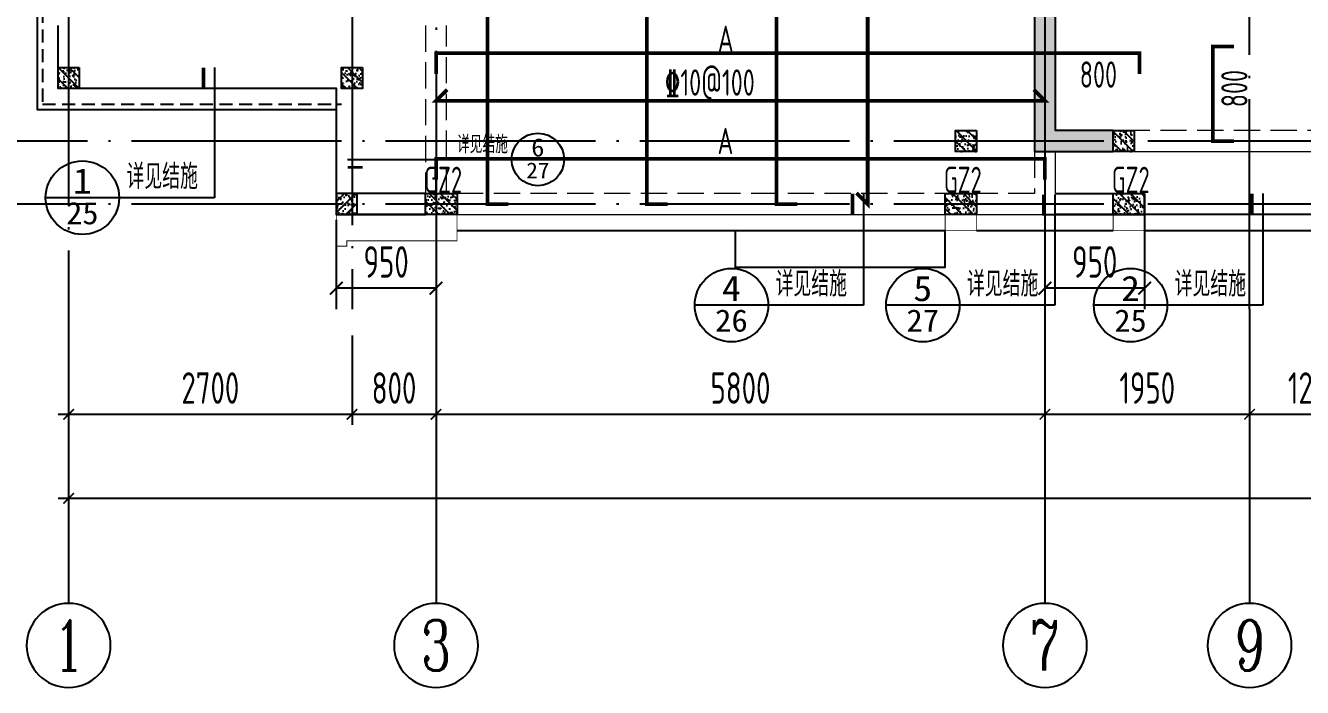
# Model space of a CAD drawing. Extents: x -461650 to 361314, y 245336 to 769729.
# Drawn here: x -12934 to -770, y 634095 to 640395 of the extents above; entities that cross this region are included whole.
import ezdxf
from ezdxf.enums import TextEntityAlignment as Align

# ---------------------------------------------------------------- set-up
doc = ezdxf.new("R2010")
doc.units = 0
doc.header["$LTSCALE"] = 1000
for name, pattern in [('DASH', [0.35, 0.25, -0.1]), ('DOTE', [2.42, 2, -0.2, 0.02, -0.2]), ('HIDDEN', [0.375, 0.25, -0.125])]:
    doc.linetypes.add(name, pattern=pattern)
doc.layers.get('0').update_dxf_attribs({"linetype": 'CONTINUOUS'})
doc.layers.get('DEFPOINTS').update_dxf_attribs({"linetype": 'CONTINUOUS'})
for name, color, linetype in [('A-AXIS', 1, 'CONTINUOUS'), ('A-DOTE', 10, 'DOTE'), ('AXIS_NUM', 7, 'CONTINUOUS'), ('BEAM_CON', 4, 'CONTINUOUS'), ('DIM_IDEN', 67, 'CONTINUOUS'), ('PUB_TEXT', 2, 'CONTINUOUS'), ('ROOF', 183, 'CONTINUOUS'), ('S-B板边线', 2, 'CONTINUOUS'), ('S-B板配筋', 6, 'CONTINUOUS'), ('S-B板配筋号', 7, 'CONTINUOUS'), ('S-L主梁线', 4, 'DASH'), ('S-Q墙填充', 252, 'CONTINUOUS'), ('S-Q墙实线', 6, 'CONTINUOUS'), ('S-Q墙标注', 3, 'CONTINUOUS'), ('S-Y一般标注', 3, 'CONTINUOUS'), ('S-构造柱', 212, 'CONTINUOUS'), ('S-构造柱编号', 130, 'CONTINUOUS'), ('水平筋标注', 7, 'CONTINUOUS'), ('看线', 251, 'CONTINUOUS')]:
    doc.layers.add(name, color=color, linetype=linetype)
doc.layers.add('配箍校核', color=34, linetype='CONTINUOUS', plot=False)
doc.styles.add('_TCH_AXIS', font='COMPLEX', dxfattribs={"bigfont": 'GBCBIG'})
doc.styles.add('_TCH_LABEL', font='simhei.ttf')
doc.styles.add('TSSD_Axis', font='complex.shx', dxfattribs={"width": 0.7, "bigfont": 'hztxt.shx'})
doc.styles.add('TSSD_DIMENSION', font='Tssdeng.shx', dxfattribs={"width": 0.7, "bigfont": 'tssdchn.shx'})
doc.styles.add('TSSD_REIN', font='tssdeng.shx', dxfattribs={"width": 0.7, "height": 300, "bigfont": 'tssdchn.shx'})
doc.styles.add('结构文字', font='zstxt.shx', dxfattribs={"width": 0.7, "bigfont": 'zshz.shx'})
doc.dimstyles.new('STRUCK', dxfattribs={"dimtxt": 400, "dimasz": 121, "dimexe": 200, "dimexo": 150, "dimgap": 115, "dimtad": 1, "dimdec": 0, "dimdsep": 46, "dimtxsty": '结构文字', "dimblk": 'ARCHTICK', "dimcen": 400, "dimclrd": 3, "dimclre": 3, "dimclrt": 7, "dimadec": 0, "dimazin": 0, "dimtfac": 1, "dimtdec": 0, "dimtix": 1, "dimtmove": 2, "dimatfit": 3, "dimldrblk": '_DIMX', "dimfxl": 0, "dimtolj": 1, "dimtzin": 0, "dimarcsym": 0})
doc.dimstyles.new('TSSD_100_100', dxfattribs={"dimtxt": 300, "dimasz": 100, "dimexe": 100, "dimexo": 250, "dimgap": 100, "dimtad": 1, "dimdec": 0, "dimzin": 0, "dimdsep": 46, "dimtxsty": 'TSSD_DIMENSION', "dimblk": 'ARCHTICK', "dimcen": 0, "dimdle": 100, "dimclrt": 7, "dimadec": 0, "dimazin": 0, "dimtfac": 1, "dimtdec": 0, "dimtix": 1, "dimtmove": 2, "dimatfit": 3, "dimldrblk": 'ARCHTICK', "dimfxl": 0, "dimtolj": 1, "dimtzin": 0, "dimarcsym": 0})

# ---------------------------------------------------------------- blocks, each defined once
blk = doc.blocks.new('ts_axno')
at = {"color": 0, "linetype": 'ByBlock', "lineweight": -2}
blk.add_circle((0, 0), 0.5, dxfattribs=at)
at = {"color": 0, "linetype": 'ByBlock', "lineweight": -2, "style": 'TSSD_Axis', "width": 0.7}
blk.add_attdef('A', text='', height=0.6, dxfattribs=at).set_placement((0, 0), align=Align.MIDDLE_CENTER)
blk = doc.blocks.new('_ArchTick')
at = {"color": 0, "linetype": 'ByBlock', "const_width": 0.15}
blk.add_lwpolyline([(-0.5, -0.5), (0.5, 0.5)], dxfattribs=at)
blk = doc.blocks.new('*D1660')
at = {"layer": 'DEFPOINTS', "color": 0}
for p in [(7300, 3600), (8100, 3600), (8100, 2600)]:
    blk.add_point(p, dxfattribs=at)
at = {"layer": 'S-Y一般标注', "color": 0, "lineweight": -2}
for p, q in [((7300, 3350), (7300, 2500)), ((8100, 3350), (8100, 2500)), ((7200, 2600), (8200, 2600))]:
    blk.add_line(p, q, dxfattribs=at)
at = {"layer": 'S-Y一般标注', "color": 0, "lineweight": -2, "xscale": 100, "yscale": 100, "zscale": 100, "rotation": 180}
blk.add_blockref('_ArchTick', (7300, 2600), dxfattribs=at)
at = {"layer": 'S-Y一般标注', "color": 0, "lineweight": -2, "xscale": 100, "yscale": 100, "zscale": 100}
blk.add_blockref('_ArchTick', (8100, 2600), dxfattribs=at)
at = {"layer": 'S-Y一般标注', "color": 7, "insert": (7700, 2850), "char_height": 300, "attachment_point": 5, "style": 'TSSD_DIMENSION'}
blk.add_mtext('\\A1;800', dxfattribs=at)
blk = doc.blocks.new('*D1661')
at = {"layer": 'DEFPOINTS', "color": 0}
for p in [(8100, 3600), (13900, 3600), (13900, 2600)]:
    blk.add_point(p, dxfattribs=at)
at = {"layer": 'S-Y一般标注', "color": 0, "lineweight": -2}
for p, q in [((8100, 3350), (8100, 2500)), ((13900, 3350), (13900, 2500)), ((8000, 2600), (14000, 2600))]:
    blk.add_line(p, q, dxfattribs=at)
at = {"layer": 'S-Y一般标注', "color": 0, "lineweight": -2, "xscale": 100, "yscale": 100, "zscale": 100, "rotation": 180}
blk.add_blockref('_ArchTick', (8100, 2600), dxfattribs=at)
at = {"layer": 'S-Y一般标注', "color": 0, "lineweight": -2, "xscale": 100, "yscale": 100, "zscale": 100}
blk.add_blockref('_ArchTick', (13900, 2600), dxfattribs=at)
at = {"layer": 'S-Y一般标注', "color": 7, "insert": (11000, 2850), "char_height": 300, "attachment_point": 5, "style": 'TSSD_DIMENSION'}
blk.add_mtext('\\A1;5800', dxfattribs=at)
blk = doc.blocks.new('*D1672')
at = {"layer": 'DEFPOINTS', "color": 0}
for p in [(4600, 3600), (54600, 3600), (54600, 1800)]:
    blk.add_point(p, dxfattribs=at)
at = {"layer": 'S-Y一般标注', "color": 0, "lineweight": -2}
for p, q in [((4600, 3350), (4600, 1700)), ((54600, 3350), (54600, 1700)), ((4500, 1800), (54700, 1800))]:
    blk.add_line(p, q, dxfattribs=at)
at = {"layer": 'S-Y一般标注', "color": 0, "lineweight": -2, "xscale": 100, "yscale": 100, "zscale": 100, "rotation": 180}
blk.add_blockref('_ArchTick', (4600, 1800), dxfattribs=at)
at = {"layer": 'S-Y一般标注', "color": 0, "lineweight": -2, "xscale": 100, "yscale": 100, "zscale": 100}
blk.add_blockref('_ArchTick', (54600, 1800), dxfattribs=at)
at = {"layer": 'S-Y一般标注', "color": 7, "insert": (29600, 2050), "char_height": 300, "attachment_point": 5, "style": 'TSSD_DIMENSION'}
blk.add_mtext('\\A1;50000', dxfattribs=at)
blk = doc.blocks.new('*D1673')
at = {"layer": 'DEFPOINTS', "color": 0}
for p in [(15850, 3600), (17100, 3600), (17100, 2600)]:
    blk.add_point(p, dxfattribs=at)
at = {"layer": 'S-Y一般标注', "color": 0, "lineweight": -2}
for p, q in [((15850, 3350), (15850, 2500)), ((17100, 3350), (17100, 2500)), ((15750, 2600), (17200, 2600))]:
    blk.add_line(p, q, dxfattribs=at)
at = {"layer": 'S-Y一般标注', "color": 0, "lineweight": -2, "xscale": 100, "yscale": 100, "zscale": 100, "rotation": 180}
blk.add_blockref('_ArchTick', (15850, 2600), dxfattribs=at)
at = {"layer": 'S-Y一般标注', "color": 0, "lineweight": -2, "xscale": 100, "yscale": 100, "zscale": 100}
blk.add_blockref('_ArchTick', (17100, 2600), dxfattribs=at)
at = {"layer": 'S-Y一般标注', "color": 7, "insert": (16475, 2850), "char_height": 300, "attachment_point": 5, "style": 'TSSD_DIMENSION'}
blk.add_mtext('\\A1;1250', dxfattribs=at)
blk = doc.blocks.new('*D1674')
at = {"layer": 'DEFPOINTS', "color": 0}
for p in [(4600, 3600), (7300, 3600), (7300, 2600)]:
    blk.add_point(p, dxfattribs=at)
at = {"layer": 'S-Y一般标注', "color": 0, "lineweight": -2}
for p, q in [((4600, 3350), (4600, 2500)), ((7300, 3350), (7300, 2500)), ((4500, 2600), (7400, 2600))]:
    blk.add_line(p, q, dxfattribs=at)
at = {"layer": 'S-Y一般标注', "color": 0, "lineweight": -2, "xscale": 100, "yscale": 100, "zscale": 100, "rotation": 180}
blk.add_blockref('_ArchTick', (4600, 2600), dxfattribs=at)
at = {"layer": 'S-Y一般标注', "color": 0, "lineweight": -2, "xscale": 100, "yscale": 100, "zscale": 100}
blk.add_blockref('_ArchTick', (7300, 2600), dxfattribs=at)
at = {"layer": 'S-Y一般标注', "color": 7, "insert": (5950, 2850), "char_height": 300, "attachment_point": 5, "style": 'TSSD_DIMENSION'}
blk.add_mtext('\\A1;2700', dxfattribs=at)
blk = doc.blocks.new('*D1693')
at = {"layer": 'DEFPOINTS', "color": 0}
for p in [(13900, 3600), (15850, 3600), (15850, 2600)]:
    blk.add_point(p, dxfattribs=at)
at = {"layer": 'S-Y一般标注', "color": 0, "lineweight": -2}
for p, q in [((13900, 3350), (13900, 2500)), ((15850, 3350), (15850, 2500)), ((13800, 2600), (15950, 2600))]:
    blk.add_line(p, q, dxfattribs=at)
at = {"layer": 'S-Y一般标注', "color": 0, "lineweight": -2, "xscale": 100, "yscale": 100, "zscale": 100, "rotation": 180}
blk.add_blockref('_ArchTick', (13900, 2600), dxfattribs=at)
at = {"layer": 'S-Y一般标注', "color": 0, "lineweight": -2, "xscale": 100, "yscale": 100, "zscale": 100}
blk.add_blockref('_ArchTick', (15850, 2600), dxfattribs=at)
at = {"layer": 'S-Y一般标注', "color": 7, "insert": (14875, 2850), "char_height": 300, "attachment_point": 5, "style": 'TSSD_DIMENSION'}
blk.add_mtext('\\A1;1950', dxfattribs=at)
blk = doc.blocks.new('20210729.03492876')
at = {"color": 30, "const_width": 8}
for points in [[(2850, 500), (2850, 200), (2950, 200), (2950, 250), (4000, 250), (4000, 500)], [(8650, 500), (8650, 350), (8950, 350), (8950, 500)], [(10250, 500), (10250, 350), (10550, 350), (10550, 500)]]:
    blk.add_lwpolyline(points, dxfattribs=at)
at = {"layer": '看线', "color": 201}
blk.add_lwpolyline([(10300, 13200), (10300, 11800), (8200, 11800), (8200, 11000), (1800, 11000), (1800, 10000), (0, 10000), (0, 1500), (2850, 1500)], dxfattribs=at)
at = {"layer": '看线', "color": 201, "linetype": 'HIDDEN', "ltscale": 0.5}
blk.add_lwpolyline([(10350, 13200), (10350, 11750), (8250, 11750), (8250, 10950), (1850, 10950), (1850, 9950), (50, 9950), (50, 1550), (2900, 1550)], dxfattribs=at)
at = {"layer": '看线', "color": 202, "ltscale": 0.5}
for points in [[(2850, 1500), (2850, 500)], [(10550, 500), (10550, 350), (12150, 350), (12150, 500)], [(4000, 350), (8650, 350)], [(6650, 350), (6650, 0), (8650, 0), (8650, 350)], [(8950, 350), (10250, 350)]]:
    blk.add_lwpolyline(points, dxfattribs=at)
blk = doc.blocks.new('20210729.04150611')
at = {"layer": 'S-B板边线'}
for points in [[(-28155, -31892), (-28155, -31893), (-29005, -31893), (-29005, -30693), (-31655, -30693), (-31655, -30093)], [(-15955, -31892), (-22155, -31892)]]:
    blk.add_lwpolyline(points, dxfattribs=at)
blk = doc.blocks.new('20210807.15313138')
at = {"layer": 'S-Q墙填充'}
h = blk.add_hatch(color=252, dxfattribs=at)
h.dxf.hatch_style = 1
h.paths.add_polyline_path([(70216, 57440), (70966, 57440), (70966, 57640), (70416, 57640), (70416, 59090), (70216, 59090)])
at = {"layer": 'BEAM_CON'}
for p, q in [((63566, 57040), (63566, 56840)), ((64416, 57040), (63566, 57040)), ((70416, 57040), (71266, 57040)), ((71266, 56840), (71266, 57040)), ((64516, 56840), (63566, 56840)), ((70316, 56840), (71266, 56840))]:
    blk.add_line(p, q, dxfattribs=at)
at = {"layer": 'S-L主梁线', "linetype": 'DASH', "lineweight": 18}
for p, q in [((64416, 58640), (64416, 57040)), ((64616, 57040), (64616, 58640)), ((73416, 57640), (70966, 57640)), ((70216, 57440), (70216, 57040)), ((70216, 57040), (64616, 57040))]:
    blk.add_line(p, q, dxfattribs=at)
at = {"layer": 'S-L主梁线', "linetype": 'ByBlock', "lineweight": 18}
for p, q in [((70416, 57040), (70416, 57440)), ((70966, 57440), (73516, 57440)), ((64416, 56840), (70416, 56840))]:
    blk.add_line(p, q, dxfattribs=at)
at = {"layer": 'S-Q墙实线'}
blk.add_lwpolyline([(70216, 57440), (70966, 57440), (70966, 57640), (70416, 57640), (70416, 59090), (70216, 59090)], close=True, dxfattribs=at)
blk = doc.blocks.new('20210730.02141516')
at = {"layer": 'S-构造柱'}
h = blk.add_hatch(dxfattribs=at)
h.set_pattern_fill('ARMORED', color=256, scale=15, angle=-90, style=0)
h.set_pattern_definition([(320, (-154189.41, 3278673.45), (-9.4128202, -107.5890274), [11.25, -123.75]), (265, (-154189.41, 3278673.45), (112.82882, 20.8127), [9, -99]), (10.4514, (-154190.19, 3278664.49), (103.4159313, -86.7764073), [9.5610285, -105.1713168]), (316.1842, (-154159.41, 3278673.45), (-24.827852, -160.0861573), [16.875, -185.625]), (6.6356, (-154161.48, 3278660.11), (146.117681, -140.199406), [14.341543, -157.75695]), (261.1842, (-154159.41, 3278673.45), (146.11779, -140.199292), [13.5, -148.5]), (291, (-154166.91, 3278658.45), (-60.3928336, -89.5360578), [11.25, -123.75]), (236, (-154166.91, 3278658.45), (108.7725068, -36.4972998), [9, -99]), (341.4514, (-154171.94, 3278650.99), (48.3795745, -126.0333943), [9.5610285, -105.1713168]), (307.5, (-154189.41, 3278673.454), (49.93407807, -1.8239783), [0, -97.8, 0, -100.5, 0, -99.375]), (277.5, (-154189.41, 3278673.454), (59.1617568, -39.4604306), [0, -57.3, 0, -95.55, 0, -37.875]), (237.5, (-154189.41, 3278706.904), (-3.38323076, -80.07336543), [0, -37.5, 0, -117, 0, -155.25]), (227.5, (-154189.41, 3278721.904), (15.0157473, -87.4779254), [0, -48.75, 0, -77.7, 0, -110.25]), (315, (-154189.41, 3278673.454), (53.0330086, 53.0330086), [])])
h.paths.add_polyline_path([(200, 200), (200, 0), (0, 0), (0, 200)])
blk.add_lwpolyline([(200, 200), (200, 0), (0, 0), (0, 200)], close=True, dxfattribs=at)
blk = doc.blocks.new('20210809.18224761')
at = {"layer": 'S-构造柱'}
h = blk.add_hatch(dxfattribs=at)
h.set_pattern_fill('ARMORED', color=256, scale=15, angle=-90, style=0)
h.set_pattern_definition([(320, (-154189.41, 3278673.45), (-9.4128202, -107.5890274), [11.25, -123.75]), (265, (-154189.41, 3278673.45), (112.82882, 20.8127), [9, -99]), (10.4514, (-154190.19, 3278664.49), (103.4159313, -86.7764073), [9.5610285, -105.1713168]), (316.1842, (-154159.41, 3278673.45), (-24.827852, -160.0861573), [16.875, -185.625]), (6.6356, (-154161.48, 3278660.11), (146.117681, -140.199406), [14.341543, -157.75695]), (261.1842, (-154159.41, 3278673.45), (146.11779, -140.199292), [13.5, -148.5]), (291, (-154166.91, 3278658.45), (-60.3928336, -89.5360578), [11.25, -123.75]), (236, (-154166.91, 3278658.45), (108.7725068, -36.4972998), [9, -99]), (341.4514, (-154171.94, 3278650.99), (48.3795745, -126.0333943), [9.5610285, -105.1713168]), (307.5, (-154189.41, 3278673.454), (49.93407807, -1.8239783), [0, -97.8, 0, -100.5, 0, -99.375]), (277.5, (-154189.41, 3278673.454), (59.1617568, -39.4604306), [0, -57.3, 0, -95.55, 0, -37.875]), (237.5, (-154189.41, 3278706.904), (-3.38323076, -80.07336543), [0, -37.5, 0, -117, 0, -155.25]), (227.5, (-154189.41, 3278721.904), (15.0157473, -87.4779254), [0, -48.75, 0, -77.7, 0, -110.25]), (315, (-154189.41, 3278673.454), (53.0330086, 53.0330086), [])])
h.paths.add_polyline_path([(300, 200), (300, 0), (0, 0), (0, 200)])
blk.add_lwpolyline([(300, 200), (300, 0), (0, 0), (0, 200)], close=True, dxfattribs=at)
blk = doc.blocks.new('20210809.18235135')
at = {"layer": '配箍校核'}
blk.add_blockref('20210809.18224761', (12, 0), dxfattribs=at)
at = {"layer": 'S-构造柱编号', "color": 2, "linetype": 'ByBlock', "style": 'TSSD_REIN', "width": 0.65}
blk.add_text('GZ2', height=250, dxfattribs=at).set_placement((0, 206, 0))
blk = doc.blocks.new('20210809.18285270')
at = {"layer": 'ROOF', "rotation": 359.9999999538236}
for p in [(0, 1200), (2700, 1200), (8550, 600)]:
    blk.add_blockref('20210730.02141516', p, dxfattribs=at)
at = {"layer": 'ROOF'}
blk.add_blockref('20210730.02141516', (10050, 600), dxfattribs=at)
at = {"layer": 'ROOF', "xscale": -1, "rotation": 4.61764226855621e-08}
blk.add_blockref('20210730.02141516', (2850, 0), dxfattribs=at)
at = {"layer": '配箍校核'}
for p in [(3488, 0), (8438, 0), (10038, 0)]:
    blk.add_blockref('20210809.18235135', p, dxfattribs=at)
blk = doc.blocks.new('*D425')
at = {"layer": 'DEFPOINTS', "color": 0}
for p in [(-212209, -11759), (-211259, -11759), (-212209, -12559)]:
    blk.add_point(p, dxfattribs=at)
at = {"layer": 'S-Q墙标注', "color": 3, "lineweight": -2}
for p, q in [((-212209, -11909), (-212209, -12759)), ((-211259, -11909), (-211259, -12759)), ((-211259, -12559), (-212209, -12559))]:
    blk.add_line(p, q, dxfattribs=at)
at = {"layer": 'S-Q墙标注', "color": 3, "lineweight": -2, "xscale": 121, "yscale": 121, "zscale": 121, "rotation": 180}
blk.add_blockref('_ArchTick', (-212209, -12559), dxfattribs=at)
at = {"layer": 'S-Q墙标注', "color": 3, "lineweight": -2, "xscale": 121, "yscale": 121, "zscale": 121}
blk.add_blockref('_ArchTick', (-211259, -12559), dxfattribs=at)
at = {"layer": 'S-Q墙标注', "color": 7, "insert": (-211734, -12309), "char_height": 300, "attachment_point": 5, "style": 'TSSD_REIN'}
blk.add_mtext('\\A1;950', dxfattribs=at)
blk = doc.blocks.new('_DIMX')
blk.add_line((-150, 0), (150, 0))
at = {"const_width": 50}
blk.add_lwpolyline([(-70, -70), (70, 70)], dxfattribs=at)
blk = doc.blocks.new('*D426')
at = {"layer": 'DEFPOINTS', "color": 0}
for p in [(-205459, -11759), (-204509, -11759), (-205459, -12559)]:
    blk.add_point(p, dxfattribs=at)
at = {"layer": 'S-Q墙标注', "color": 3, "lineweight": -2}
for p, q in [((-205459, -11909), (-205459, -12759)), ((-204509, -11909), (-204509, -12759)), ((-204509, -12559), (-205459, -12559))]:
    blk.add_line(p, q, dxfattribs=at)
at = {"layer": 'S-Q墙标注', "color": 3, "lineweight": -2, "xscale": 121, "yscale": 121, "zscale": 121, "rotation": 180}
blk.add_blockref('_ArchTick', (-205459, -12559), dxfattribs=at)
at = {"layer": 'S-Q墙标注', "color": 3, "lineweight": -2, "xscale": 121, "yscale": 121, "zscale": 121}
blk.add_blockref('_ArchTick', (-204509, -12559), dxfattribs=at)
at = {"layer": 'S-Q墙标注', "color": 7, "insert": (-204984, -12309), "char_height": 300, "attachment_point": 5, "style": 'TSSD_REIN'}
blk.add_mtext('\\A1;950', dxfattribs=at)
blk = doc.blocks.new('20210810.07371259')
at = {"layer": 'DIM_IDEN'}
for p, q in [((3706, 3405), (3706, 2166)), ((4973, 2530), (5420, 2530)), ((5420, 2530), (6536, 2530)), ((7036, 2530), (6536, 2530)), ((9889, 2205), (9889, 1143)), ((11712, 2195), (11712, 1143)), ((13691, 2205), (13691, 1143)), ((2797, 2166), (2097, 2166)), ((3706, 2166), (2797, 2166)), ((8980, 1143), (8280, 1143)), ((9889, 1143), (8980, 1143)), ((10803, 1143), (10103, 1143)), ((11712, 1143), (10803, 1143)), ((12782, 1143), (12082, 1143)), ((13691, 1143), (12782, 1143))]:
    blk.add_line(p, q, dxfattribs=at)
for points, const_width in [([(3601, 3405), (3601, 3205)], 35), ([(4973, 2455), (5116, 2455)], 25), ([(9784, 2205), (9784, 2005)], 35), ([(11607, 2195), (11607, 1995)], 35), ([(13586, 2205), (13586, 2005)], 35)]:
    blk.add_lwpolyline(points, dxfattribs=dict(at, const_width=const_width))
for centre, radius in [((6786, 2530), 250), ((2447, 2166), 350), ((8630, 1143), 350), ((10453, 1143), 350), ((12432, 1143), 350)]:
    blk.add_circle(centre, radius, dxfattribs=at)
at = {"layer": 'PUB_TEXT', "style": '_TCH_AXIS'}
for height, p in [(168.8, (6015, 2589)), (236.3, (2867, 2249)), (236.3, (9050, 1226)), (236.3, (10873, 1226)), (236.3, (12852, 1226))]:
    blk.add_text('详见结施', height=height, dxfattribs=at).set_placement(p)
at = {"layer": 'PUB_TEXT', "style": '_TCH_LABEL'}
for s, height, width, p, p2 in [('6', 173, 1.011364, (6723, 2558), (6849, 2558)), ('1', 241, 1.034884, (2357, 2205), (2537, 2205)), ('27', 151.1, 1.022989, (6675, 2350), (6897, 2350)), ('25', 212.7, 1.00565, (2293, 1913), (2601, 1913)), ('4', 241, 1.034884, (8540, 1182), (8720, 1182)), ('5', 241, 1.028902, (10363, 1182), (10542, 1182)), ('2', 241, 1.022989, (12343, 1182), (12521, 1182)), ('26', 211.6, 1.022989, (8474, 891), (8786, 891)), ('27', 211.6, 1.022989, (10297, 891), (10608, 891)), ('25', 212.7, 1.00565, (12278, 890), (12586, 890))]:
    blk.add_text(s, height=height, dxfattribs=dict(at, width=width)).set_placement(p, p2, align=Align.FIT)
blk = doc.blocks.new('20210726.16350016')
at = {"layer": 'A-AXIS'}
for p, q in [((4600, 3600), (4600, 800)), ((8100, 3600), (8100, 800)), ((13900, 3600), (13900, 800)), ((15850, 3600), (15850, 800))]:
    blk.add_line(p, q, dxfattribs=at)
at = {"layer": 'A-DOTE'}
for p, q in [((4600, 21100), (4600, 3600)), ((13900.2, 13700), (13900, 3600)), ((15850, 3600), (15850, 11500)), ((8100, 10900), (8100, 3600)), ((7300, 6400), (7300, 3600)), ((55600, 5200), (3600, 5200)), ((55600, 4600), (3600, 4600))]:
    blk.add_line(p, q, dxfattribs=at)
at = {"layer": 'A-AXIS'}
ref = blk.add_blockref('ts_axno', (4600, 400), dxfattribs=dict(at, xscale=-800, yscale=800, zscale=800, rotation=180))
ref.add_attrib('1', '1', dxfattribs={"layer": 'AXIS_NUM', "height": 480, "style": 'TSSD_Axis', "width": 0.7}).set_placement((4600, 400), align=Align.MIDDLE_CENTER)
ref = blk.add_blockref('ts_axno', (8100, 400), dxfattribs=dict(at, xscale=-800, yscale=800, zscale=800, rotation=180))
ref.add_attrib('2', '3', dxfattribs={"layer": 'AXIS_NUM', "height": 480, "style": 'TSSD_Axis', "width": 0.7}).set_placement((8100, 400), align=Align.MIDDLE_CENTER)
ref = blk.add_blockref('ts_axno', (13900, 400), dxfattribs=dict(at, xscale=-800, yscale=800, zscale=800, rotation=180))
ref.add_attrib('5', '7', dxfattribs={"layer": 'AXIS_NUM', "height": 480, "style": 'TSSD_Axis', "width": 0.7}).set_placement((13900, 400), align=Align.MIDDLE_CENTER)
ref = blk.add_blockref('ts_axno', (15850, 400), dxfattribs=dict(at, xscale=-800, yscale=800, zscale=800, rotation=180))
ref.add_attrib('8', '9', dxfattribs={"layer": 'AXIS_NUM', "height": 480, "style": 'TSSD_Axis', "width": 0.7}).set_placement((15850, 400), align=Align.MIDDLE_CENTER)
at = {"layer": 'S-Y一般标注'}
for base, p1, p2, picture, middle in [((54600, 1800), (4600, 3600), (54600, 3600), '*D1672', (29600, 2050)), ((7300, 2600), (4600, 3600), (7300, 3600), '*D1674', (5950, 2850)), ((8100, 2600), (7300, 3600), (8100, 3600), '*D1660', (7700, 2850)), ((13900, 2600), (8100, 3600), (13900, 3600), '*D1661', (11000, 2850)), ((15850, 2600), (13900, 3600), (15850, 3600), '*D1693', (14875, 2850)), ((17100, 2600), (15850, 3600), (17100, 3600), '*D1673', (16475, 2850))]:
    dim = blk.add_linear_dim(base=base, p1=p1, p2=p2, dimstyle='TSSD_100_100', dxfattribs=at)
    dim.commit()
    dim.dimension.update_dxf_attribs({"geometry": picture, "text_midpoint": middle})
blk = doc.blocks.new('20210810.19092027')
at = {"layer": 'S-Q墙标注'}
for base, p1, p2, picture, middle in [((87767.8, 54374), (88717.8, 55174), (87767.8, 55174), '*D425', (88242.8, 54624)), ((94517.8, 54374), (95467.8, 55174), (94517.8, 55174), '*D426', (94992.8, 54624))]:
    dim = blk.add_linear_dim(base=base, p1=p1, p2=p2, angle=180, dimstyle='STRUCK', override={"dimtxt": 300, "dimgap": 100, "dimtxsty": 'TSSD_REIN'}, dxfattribs=at)
    dim.commit()
    dim.dimension.update_dxf_attribs({"geometry": picture, "text_midpoint": middle, "insert": (299976.5, 66933)})

msp = doc.modelspace()

# ---------------------------------------------------------------- linework, layer by layer
at = {"layer": 'S-B板配筋', "lineweight": 35, "const_width": 35}
for points in [[(-5580.21, 638695.21), (-5780.21, 638695.21), (-5780.21, 648795.05), (-5580.21, 648795.05)], [(-8334.43, 638695.21), (-8534.43, 638695.21), (-8534.43, 645895.05), (-8334.43, 645895.05)], [(-6815.93, 638695.21), (-7015.93, 638695.21), (-7015.93, 645595.05), (-6815.93, 645595.05)], [(-5017.63, 638801.28), (-4911.56, 638695.21), (-4911.56, 644995.05), (-5017.63, 644888.98)], [(-1423.26, 639295.04), (-1623.26, 639295.04), (-1623.26, 640195.04), (-1423.26, 640195.04)], [(-2323.26, 639933.45), (-2323.26, 640133.45), (-9023.27, 640133.45), (-9023.27, 639933.45)], [(-8917.19, 639785.02), (-9023.26, 639678.95), (-3223.26, 639678.95), (-3329.32, 639785.02)], [(-9023.29, 638927.45), (-9023.29, 639127.45), (-3223.27, 639127.36), (-3223.27, 638927.36)]]:
    msp.add_lwpolyline(points, dxfattribs=at)

# ---------------------------------------------------------------- block references
msp.add_blockref('20210729.03492876', (-12823.27, 638095.05))
at = {"layer": 'A-DOTE'}
msp.add_blockref('20210726.16350016', (-17123.27, 634095), dxfattribs=at)
at = {"layer": 'PUB_TEXT'}
msp.add_blockref('20210810.07371259', (-14839.15, 636590.42), dxfattribs=at)
at = {"layer": 'S-B板边线'}
msp.add_blockref('20210729.04150611', (19032.09, 670487.58), dxfattribs=at)
at = {"layer": 'S-Q墙填充'}
msp.add_blockref('20210807.15313138', (-73538.91, 581755.5), dxfattribs=at)
at = {"layer": '水平筋标注'}
msp.add_blockref('20210810.19092027', (-97741.1, 583521.05), dxfattribs=at)
at = {"layer": '配箍校核'}
msp.add_blockref('20210809.18285270', (-12623.29, 638595.21), dxfattribs=at)

# ---------------------------------------------------------------- texts
at = {"layer": 'S-B板配筋号', "color": 1, "style": 'TSSD_REIN', "width": 0.7}
for s, p in [('A', (-6339.3, 640144.55)), ('%%13210@100', (-6845.36, 639727.29))]:
    msp.add_text(s, height=250, dxfattribs=at).set_placement(p)
at = {"layer": 'S-B板配筋号', "style": 'TSSD_REIN', "width": 0.7}
msp.add_text('800', height=250, dxfattribs=at).set_placement((-2713.4, 640053.45), align=Align.TOP_CENTER)
msp.add_text('800', height=250, rotation=449.999992, dxfattribs=at).set_placement((-1543.26, 639795.04), align=Align.TOP_CENTER)
msp.add_text('A', height=250, dxfattribs=at).set_placement((-6341.43, 639171.45))

doc.saveas('drawing.dxf')
